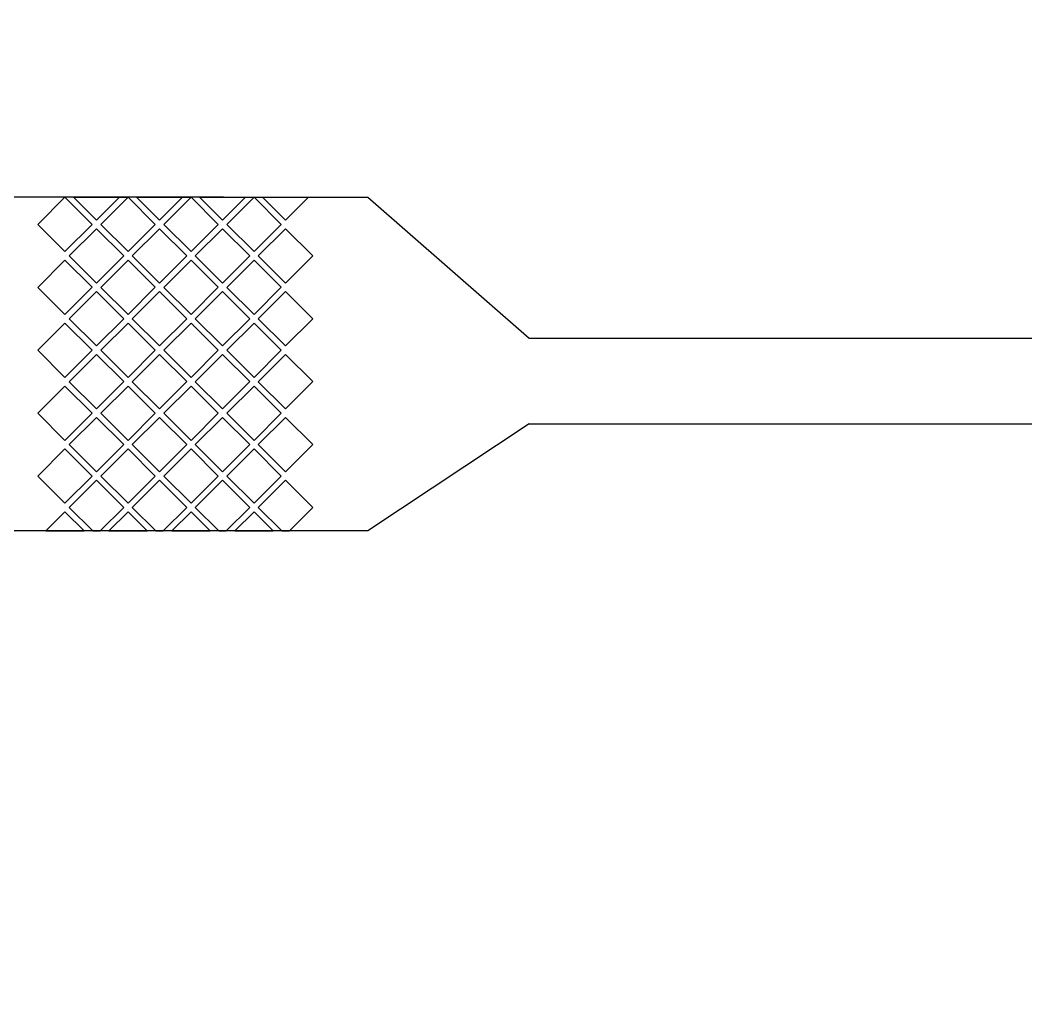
# Model space of a CAD drawing. Extents: x 1225654 to 1325654, y 924838 to 1022543.
# Drawn here: x 1269461 to 1271812, y 972834 to 975151 of the extents above; entities that cross this region are included whole.
import ezdxf

# ---------------------------------------------------------------- set-up
doc = ezdxf.new("R2010")
doc.units = 13

msp = doc.modelspace()

# ---------------------------------------------------------------- linework, layer by layer
for p, q in [((1269936.5, 974736.4), (1269194.5, 974736.4)), ((1269585.5, 974736.4), (1269692.9, 974736.4)), ((1269692.9, 974736.4), (1269712.9, 974736.4)), ((1269732.9, 974736.4), (1269840.2, 974736.4)), ((1269840.2, 974736.4), (1269860.2, 974736.4)), ((1269880.2, 974736.4), (1269987.6, 974736.4)), ((1269936.5, 974736.4), (1270274, 974736.4)), ((1269987.6, 974736.4), (1270007.6, 974736.4)), ((1270027.6, 974736.4), (1270135, 974736.4)), ((1270274, 974736.4), (1270651.1, 974406.7)), ((1270651.1, 974406.7), (1270887.1, 974406.7)), ((1270887.1, 974406.7), (1274337, 974406.7)), ((1270651.1, 974206.7), (1270274, 973956.2)), ((1270651.1, 974206.7), (1270887.1, 974206.7)), ((1270887.1, 974206.7), (1274317, 974206.7)), ((1270274, 973956.2), (1269136.4, 973956.2)), ((1269520.8, 973956.2), (1269610.1, 973956.2)), ((1269630.3, 973956.2), (1269647.9, 973956.2)), ((1269668.2, 973956.2), (1269757.5, 973956.2)), ((1269777.7, 973956.2), (1269795.3, 973956.2)), ((1269815.6, 973956.2), (1269904.9, 973956.2)), ((1269925, 973956.2), (1269942.7, 973956.2)), ((1269963, 973956.2), (1270052.3, 973956.2)), ((1270072.4, 973956.2), (1270090.1, 973956.2))]:
    msp.add_line(p, q)
msp.add_lwpolyline([(1260678.3, 924838.4), (1290630.1, 924838.4, 6.524121)], format="xyb", close=True)
msp.add_lwpolyline([(1260678.3, 924838.4), (1290630.1, 924838.4, 6.524121)], format="xyb", close=True)
for points in [[(1269565.5, 974609.3), (1269629.2, 974672.9), (1269565.5, 974736.4), (1269501.8, 974672.7), (1269565.5, 974609.3), (1269565.5, 974609.3)], [(1269712.9, 974609.3), (1269776.6, 974672.9), (1269712.9, 974736.4), (1269649.2, 974672.7), (1269712.9, 974609.3), (1269712.9, 974609.3)], [(1269860.2, 974609.3), (1269924, 974672.9), (1269860.2, 974736.4), (1269796.6, 974672.7), (1269860.2, 974609.3), (1269860.2, 974609.3)], [(1270007.6, 974609.3), (1270071.3, 974672.9), (1270007.6, 974736.4), (1269944, 974672.7), (1270007.6, 974609.3), (1270007.6, 974609.3)], [(1269639.1, 974535.8), (1269702.8, 974599.5), (1269639.1, 974662.9), (1269575.4, 974599.3), (1269639.1, 974535.8), (1269639.1, 974535.8)], [(1269786.5, 974535.8), (1269850.2, 974599.5), (1269786.5, 974662.9), (1269722.8, 974599.3), (1269786.5, 974535.8), (1269786.5, 974535.8)], [(1269933.9, 974535.8), (1269997.6, 974599.5), (1269933.9, 974662.9), (1269870.2, 974599.3), (1269933.9, 974535.8), (1269933.9, 974535.8)], [(1270081.3, 974535.8), (1270145, 974599.5), (1270081.3, 974662.9), (1270017.6, 974599.3), (1270081.3, 974535.8), (1270081.3, 974535.8)], [(1269565.5, 974462.2), (1269629.2, 974525.8), (1269565.5, 974589.3), (1269501.8, 974525.6), (1269565.5, 974462.2), (1269565.5, 974462.2)], [(1269712.9, 974462.2), (1269776.6, 974525.8), (1269712.9, 974589.3), (1269649.2, 974525.6), (1269712.9, 974462.2), (1269712.9, 974462.2)], [(1269860.2, 974462.2), (1269924, 974525.8), (1269860.2, 974589.3), (1269796.6, 974525.6), (1269860.2, 974462.2), (1269860.2, 974462.2)], [(1270007.6, 974462.2), (1270071.3, 974525.8), (1270007.6, 974589.3), (1269944, 974525.6), (1270007.6, 974462.2), (1270007.6, 974462.2)], [(1269639.1, 974388.7), (1269702.8, 974452.4), (1269639.1, 974515.8), (1269575.4, 974452.2), (1269639.1, 974388.7), (1269639.1, 974388.7)], [(1269786.5, 974388.7), (1269850.2, 974452.4), (1269786.5, 974515.8), (1269722.8, 974452.2), (1269786.5, 974388.7), (1269786.5, 974388.7)], [(1269933.9, 974388.7), (1269997.6, 974452.4), (1269933.9, 974515.8), (1269870.2, 974452.2), (1269933.9, 974388.7), (1269933.9, 974388.7)], [(1270081.3, 974388.7), (1270145, 974452.4), (1270081.3, 974515.8), (1270017.6, 974452.2), (1270081.3, 974388.7), (1270081.3, 974388.7)], [(1269565.5, 974315), (1269629.2, 974378.7), (1269565.5, 974442.2), (1269501.8, 974378.5), (1269565.5, 974315), (1269565.5, 974315)], [(1269712.9, 974315), (1269776.6, 974378.7), (1269712.9, 974442.2), (1269649.2, 974378.5), (1269712.9, 974315), (1269712.9, 974315)], [(1269860.2, 974315), (1269924, 974378.7), (1269860.2, 974442.2), (1269796.6, 974378.5), (1269860.2, 974315), (1269860.2, 974315)], [(1270007.6, 974315), (1270071.3, 974378.7), (1270007.6, 974442.2), (1269944, 974378.5), (1270007.6, 974315), (1270007.6, 974315)], [(1269639.1, 974241.6), (1269702.8, 974305.3), (1269639.1, 974368.7), (1269575.4, 974305), (1269639.1, 974241.6), (1269639.1, 974241.6)], [(1269786.5, 974241.6), (1269850.2, 974305.3), (1269786.5, 974368.7), (1269722.8, 974305), (1269786.5, 974241.6), (1269786.5, 974241.6)], [(1269933.9, 974241.6), (1269997.6, 974305.3), (1269933.9, 974368.7), (1269870.2, 974305), (1269933.9, 974241.6), (1269933.9, 974241.6)], [(1270081.3, 974241.6), (1270145, 974305.3), (1270081.3, 974368.7), (1270017.6, 974305), (1270081.3, 974241.6), (1270081.3, 974241.6)], [(1269565.5, 974167.9), (1269629.2, 974231.6), (1269565.5, 974295), (1269501.8, 974231.4), (1269565.5, 974167.9), (1269565.5, 974167.9)], [(1269712.9, 974167.9), (1269776.6, 974231.6), (1269712.9, 974295), (1269649.2, 974231.4), (1269712.9, 974167.9), (1269712.9, 974167.9)], [(1269860.2, 974167.9), (1269924, 974231.6), (1269860.2, 974295), (1269796.6, 974231.4), (1269860.2, 974167.9), (1269860.2, 974167.9)], [(1270007.6, 974167.9), (1270071.3, 974231.6), (1270007.6, 974295), (1269944, 974231.4), (1270007.6, 974167.9), (1270007.6, 974167.9)], [(1269639.1, 974094.5), (1269702.8, 974158.2), (1269639.1, 974221.6), (1269575.4, 974157.9), (1269639.1, 974094.5), (1269639.1, 974094.5)], [(1269786.5, 974094.5), (1269850.2, 974158.2), (1269786.5, 974221.6), (1269722.8, 974157.9), (1269786.5, 974094.5), (1269786.5, 974094.5)], [(1269933.9, 974094.5), (1269997.6, 974158.2), (1269933.9, 974221.6), (1269870.2, 974157.9), (1269933.9, 974094.5), (1269933.9, 974094.5)], [(1270081.3, 974094.5), (1270145, 974158.2), (1270081.3, 974221.6), (1270017.6, 974157.9), (1270081.3, 974094.5), (1270081.3, 974094.5)], [(1269565.5, 974020.8), (1269629.2, 974084.5), (1269565.5, 974147.9), (1269501.8, 974084.3), (1269565.5, 974020.8), (1269565.5, 974020.8)], [(1269712.9, 974020.8), (1269776.6, 974084.5), (1269712.9, 974147.9), (1269649.2, 974084.3), (1269712.9, 974020.8), (1269712.9, 974020.8)], [(1269860.2, 974020.8), (1269924, 974084.5), (1269860.2, 974147.9), (1269796.6, 974084.3), (1269860.2, 974020.8), (1269860.2, 974020.8)], [(1270007.6, 974020.8), (1270071.3, 974084.5), (1270007.6, 974147.9), (1269944, 974084.3), (1270007.6, 974020.8), (1270007.6, 974020.8)]]:
    msp.add_lwpolyline(points, close=True)
for points in [[(1269585.5, 974736.4), (1269639.2, 974682.8), (1269692.9, 974736.4)], [(1269732.9, 974736.4), (1269786.6, 974682.8), (1269840.2, 974736.4)], [(1269880.2, 974736.4), (1269934, 974682.8), (1269987.6, 974736.4)], [(1270027.6, 974736.4), (1270081.4, 974682.8), (1270135, 974736.4)], [(1269647.9, 973956.2), (1269702.8, 974011.1), (1269639.1, 974074.5), (1269575.4, 974010.8), (1269630.3, 973956.2)], [(1269795.3, 973956.2), (1269850.2, 974011.1), (1269786.5, 974074.5), (1269722.8, 974010.8), (1269777.7, 973956.2)], [(1269942.7, 973956.2), (1269997.6, 974011.1), (1269933.9, 974074.5), (1269870.2, 974010.8), (1269925, 973956.2)], [(1270090.1, 973956.2), (1270145, 974011.1), (1270081.3, 974074.5), (1270017.6, 974010.8), (1270072.4, 973956.2)], [(1269520.8, 973956.2), (1269565.5, 974000.8), (1269610.1, 973956.2)], [(1269668.2, 973956.2), (1269712.9, 974000.8), (1269757.5, 973956.2)], [(1269815.6, 973956.2), (1269860.2, 974000.8), (1269904.9, 973956.2)], [(1269963, 973956.2), (1270007.6, 974000.8), (1270052.3, 973956.2)]]:
    msp.add_lwpolyline(points)

doc.saveas('drawing.dxf')
